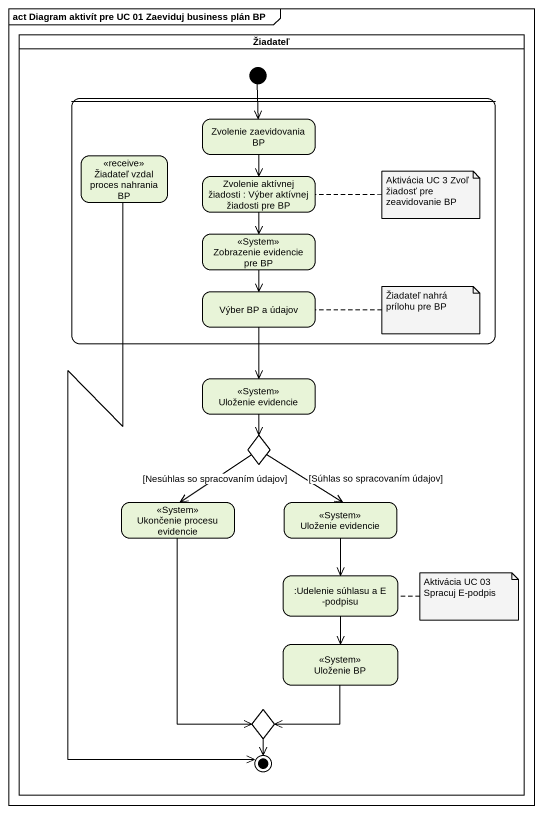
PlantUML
@startuml
mainframe act Diagram aktivít pre UC 01 Zaeviduj business plán BP
hide empty description
state Žiadateľ <<partition>> {
  state initial1 <<start>>
  state " " as state1 {
    state "Zvolenie zaevidovania BP" as Zvolenie_zaevidovania_BP
    state "Žiadateľ vzdal proces nahrania BP" as Žiadateľ_vzdal_proces <<receive>>
    state "Zvolenie aktívnej žiadosti : Výber aktívnej žiadosti pre BP" as Zvolenie_aktívnej_žiadosti
    state "Zobrazenie evidencie pre BP" as Zobrazenie_evidencie_pre_BP <<System>>
    state "Výber BP a údajov" as Výber_BP_a_údajov
  }
  state "Uloženie evidencie" as Uloženie_evidencie <<System>>
  state choice1 <<choice>>
  state "Ukončenie procesu evidencie" as Ukončenie_procesu_evidencie <<System>>
  state "Uloženie evidencie" as Uloženie_evidencie_2 <<System>>
  state ":Udelenie súhlasu a E -podpisu" as Udelenie_súhlasu_a_E_podpisu
  state "Uloženie BP" as Uloženie_BP <<System>>
  state choice2 <<choice>>
  state final1 <<end>>
}
initial1 --> Zvolenie_zaevidovania_BP
Zvolenie_zaevidovania_BP --> Zvolenie_aktívnej_žiadosti
Žiadateľ_vzdal_proces --> final1
Zvolenie_aktívnej_žiadosti --> Zobrazenie_evidencie_pre_BP
Zobrazenie_evidencie_pre_BP --> Výber_BP_a_údajov
Výber_BP_a_údajov --> Uloženie_evidencie
Uloženie_evidencie --> choice1
choice1 --> Ukončenie_procesu_evidencie : [Nesúhlas so spracovaním údajov]
choice1 --> Uloženie_evidencie_2 : [Súhlas so spracovaním údajov]
Ukončenie_procesu_evidencie --> choice2
Uloženie_evidencie_2 --> Udelenie_súhlasu_a_E_podpisu
Udelenie_súhlasu_a_E_podpisu --> Uloženie_BP
Uloženie_BP --> choice2
choice2 --> final1
note right of Zvolenie_aktívnej_žiadosti : Aktivácia UC 3 Zvoľ žiadosť pre zeavidovanie BP
note right of Výber_BP_a_údajov : Žiadateľ nahrá prílohu pre BP
note right of Udelenie_súhlasu_a_E_podpisu : Aktivácia UC 03 Spracuj E-podpis
@enduml
